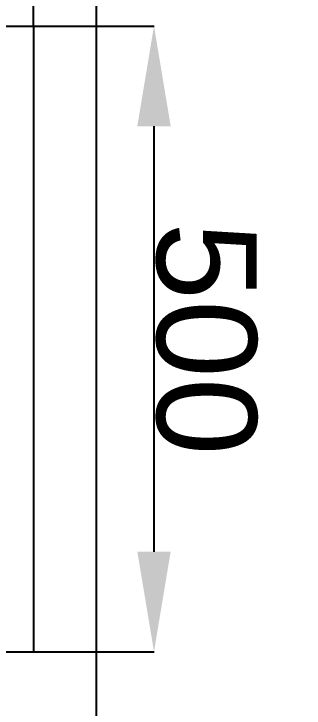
# Model space of a CAD drawing. Header units: millimetres. Extents: x -58335 to 291665, y -66693 to 213307.
# Drawn here: x 125588 to 125820, y 12410 to 12965 of the extents above; entities that cross this region are included whole.
import ezdxf

# ---------------------------------------------------------------- set-up
doc = ezdxf.new("R2010")
doc.units = ezdxf.units.MM
doc.header["$LTSCALE"] = 1000
for name, color, linetype in [('X-SITE$0$-MY-녹지', 254, 'Continuous'), ('X-SITE$0$A-ROAD', 6, 'Continuous'), ('X-SITE$0$A-전기충전기', 1, 'Continuous')]:
    doc.layers.add(name, color=color, linetype=linetype)
doc.layers.add('X-SITE$0$NOPLOT', color=193, linetype='Continuous', plot=False)
doc.styles.add('X-SITE$0$Standard', font='arial.ttf')
doc.dimstyles.new('X-SITE$0$JA-1F', dxfattribs={"dimtxt": 80, "dimasz": 80, "dimexe": 0.18, "dimexo": 0.0625, "dimgap": 0.8, "dimtad": 1, "dimdec": 0, "dimzin": 0, "dimdsep": 46, "dimtxsty": 'X-SITE$0$Standard', "dimcen": 0.09, "dimclrd": 3, "dimclre": 3, "dimclrt": 2, "dimadec": 0, "dimazin": 0, "dimtfac": 1, "dimtdec": 0, "dimtofl": 0, "dimtmove": 0, "dimatfit": 3, "dimfxl": 1, "dimtolj": 1, "dimtzin": 0, "dimarcsym": 0})
pattern_1 = [(0, (-29382.5, 14650.24), (317.5, 317.5), [158.75, -476.25]), (90, (-29303.13, 14570.87), (-317.5, 317.5), [158.75, -476.25])]

# ---------------------------------------------------------------- blocks, each defined once
blk = doc.blocks.new('X-SITE$0$240910_L-1F')
at = {"layer": 'X-SITE$0$-MY-녹지'}
h = blk.add_hatch(dxfattribs=at)
h.set_pattern_fill('CROSS', color=256, scale=50, style=2)
h.set_pattern_definition(pattern_1)
edge = h.paths.add_edge_path()
edge.add_line((18171.07, 114605.26), (18171.07, 166105.26))
edge.add_line((18171.07, 166105.26), (47421.07, 166105.26))
edge.add_line((47421.07, 166105.26), (47421.07, 168105.27))
edge.add_line((47421.07, 168105.27), (46571.07, 168105.27))
edge.add_line((46571.07, 168105.27), (46571.07, 168905.27))
edge.add_line((46571.07, 168905.27), (47283.52, 168905.27))
edge.add_arc((45571.07, 168205.25), 1850, 22.23376, 32.72059)
edge.add_line((47127.5, 169205.26), (6313.71, 169205.26))
edge.add_line((6313.71, 169205.26), (1000, 163891.56))
edge.add_line((1000, 163891.56), (1000, -787.87))
edge.add_line((1000, -787.87), (6313.71, -6101.58))
edge.add_line((6313.71, -6101.58), (95101.4, -6101.59))
edge.add_line((95101.4, -6101.59), (95315.62, -5951.59))
edge.add_line((95315.62, -5951.59), (98071.07, -5951.59))
edge.add_line((98071.07, -5951.59), (98071.07, -5401.59))
edge.add_line((98071.07, -5401.59), (96971.05, -5401.59))
edge.add_line((96971.05, -5401.59), (96971.05, -4401.59))
edge.add_line((96971.05, -4401.59), (98071.07, -4401.59))
edge.add_line((98071.07, -4401.59), (98071.07, 31055.26))
edge.add_arc((96271.07, 31055.26), 1800, 360, 450)
edge.add_line((96271.07, 32855.26), (91071.07, 32855.26))
edge.add_arc((91071.07, 31055.26), 1800, 90, 180)
edge.add_line((89271.07, 31055.26), (89271.07, 30055.26))
edge.add_line((89271.07, 30055.26), (96471.07, 30055.26))
edge.add_line((96471.07, 30055.26), (96471.07, -3544.74))
edge.add_line((96471.07, -3544.74), (8071.07, -3544.74))
edge.add_line((8071.07, -3544.74), (8071.07, -794.74))
edge.add_line((8071.07, -794.74), (2871.07, -794.74))
edge.add_line((2871.07, -794.74), (2871.07, 103855.26))
edge.add_line((2871.07, 103855.26), (49071.07, 103855.26))
edge.add_arc((49071.07, 105655.26), 1800, 270, 360)
edge.add_line((50871.07, 105655.26), (50871.07, 114605.26))
edge.add_line((50871.07, 114605.26), (18171.07, 114605.26))
h = blk.add_hatch(dxfattribs=at)
h.set_pattern_fill('CROSS', color=256, scale=50, style=2)
h.set_pattern_definition(pattern_1)
edge = h.paths.add_edge_path()
edge.add_line((18171.07, 114605.26), (18171.07, 166105.26))
edge.add_line((18171.07, 166105.26), (47421.07, 166105.26))
edge.add_line((47421.07, 166105.26), (47421.07, 168105.27))
edge.add_line((47421.07, 168105.27), (46571.07, 168105.27))
edge.add_line((46571.07, 168105.27), (46571.07, 168905.27))
edge.add_line((46571.07, 168905.27), (47283.52, 168905.27))
edge.add_arc((45571.07, 168205.25), 1850, 22.23376, 32.72059)
edge.add_line((47127.5, 169205.26), (6313.71, 169205.26))
edge.add_line((6313.71, 169205.26), (1000, 163891.56))
edge.add_line((1000, 163891.56), (1000, -787.87))
edge.add_line((1000, -787.87), (6313.71, -6101.58))
edge.add_line((6313.71, -6101.58), (95101.4, -6101.59))
edge.add_line((95101.4, -6101.59), (95315.62, -5951.59))
edge.add_line((95315.62, -5951.59), (98071.07, -5951.59))
edge.add_line((98071.07, -5951.59), (98071.07, -5401.59))
edge.add_line((98071.07, -5401.59), (96971.05, -5401.59))
edge.add_line((96971.05, -5401.59), (96971.05, -4401.59))
edge.add_line((96971.05, -4401.59), (98071.07, -4401.59))
edge.add_line((98071.07, -4401.59), (98071.07, 31055.26))
edge.add_arc((96271.07, 31055.26), 1800, 360, 450)
edge.add_line((96271.07, 32855.26), (91071.07, 32855.26))
edge.add_arc((91071.07, 31055.26), 1800, 90, 180)
edge.add_line((89271.07, 31055.26), (89271.07, 30055.26))
edge.add_line((89271.07, 30055.26), (96471.07, 30055.26))
edge.add_line((96471.07, 30055.26), (96471.07, -3544.74))
edge.add_line((96471.07, -3544.74), (8071.07, -3544.74))
edge.add_line((8071.07, -3544.74), (8071.07, -794.74))
edge.add_line((8071.07, -794.74), (2871.07, -794.74))
edge.add_line((2871.07, -794.74), (2871.07, 103855.26))
edge.add_line((2871.07, 103855.26), (49071.07, 103855.26))
edge.add_arc((49071.07, 105655.26), 1800, 270, 360)
edge.add_line((50871.07, 105655.26), (50871.07, 114605.26))
edge.add_line((50871.07, 114605.26), (18171.07, 114605.26))
blk = doc.blocks.new('*D305')
at = {"layer": 'Defpoints', "color": 0, "transparency": 16777216}
for p in [(640430.76, -2905183.3), (640101.57, -2905533.3), (640430.76, -2905533.3)]:
    blk.add_point(p, dxfattribs=at)
at = {"layer": 'X-SITE$0$NOPLOT', "lineweight": -2, "transparency": 16777216}
for p, q in [((640430.7, -2905183.3), (640101.39, -2905183.3)), ((640101.57, -2905263.3), (640101.57, -2905453.3)), ((640430.7, -2905533.3), (640101.39, -2905533.3))]:
    blk.add_line(p, q, dxfattribs=at)
at = {"layer": 'X-SITE$0$NOPLOT', "transparency": 16777216}
for points in [[(640088.23, -2905263.3), (640114.9, -2905263.3), (640101.57, -2905183.3)], [(640088.23, -2905453.3), (640114.9, -2905453.3), (640101.57, -2905533.3)]]:
    blk.add_solid(points, dxfattribs=at)
at = {"layer": 'X-SITE$0$NOPLOT', "transparency": 16777216, "insert": (640059.89, -2905358.3), "char_height": 80, "attachment_point": 5, "rotation": 90, "style": 'X-SITE$0$Standard'}
blk.add_mtext('\\A1;350', dxfattribs=at)
blk = doc.blocks.new('*D306')
at = {"layer": 'Defpoints', "color": 0, "transparency": 16777216}
for p in [(640430.76, -2905087.01), (640430.76, -2905183.3), (640930.76, -2905183.3)]:
    blk.add_point(p, dxfattribs=at)
at = {"layer": 'X-SITE$0$NOPLOT', "lineweight": -2, "transparency": 16777216}
for p, q in [((640430.76, -2905183.24), (640430.76, -2905086.83)), ((640850.76, -2905087.01), (640510.76, -2905087.01)), ((640930.76, -2905183.24), (640930.76, -2905086.83))]:
    blk.add_line(p, q, dxfattribs=at)
at = {"layer": 'X-SITE$0$NOPLOT', "transparency": 16777216}
for points in [[(640510.76, -2905073.68), (640510.76, -2905100.35), (640430.76, -2905087.01)], [(640850.76, -2905073.68), (640850.76, -2905100.35), (640930.76, -2905087.01)]]:
    blk.add_solid(points, dxfattribs=at)
at = {"layer": 'X-SITE$0$NOPLOT', "transparency": 16777216, "insert": (640680.76, -2905045.37), "char_height": 80, "attachment_point": 5, "style": 'X-SITE$0$Standard'}
blk.add_mtext('\\A1;500', dxfattribs=at)
blk = doc.blocks.new('X-SITE$0$완속 충전기')
at = {"layer": 'X-SITE$0$A-전기충전기'}
for p, q in [((640430.76, -2905183.3), (640930.76, -2905183.3)), ((640430.76, -2905533.3), (640430.76, -2905183.3)), ((640930.76, -2905533.3), (640930.76, -2905183.3))]:
    blk.add_line(p, q, dxfattribs=at)
at = {"layer": 'X-SITE$0$NOPLOT'}
dim = blk.add_linear_dim(base=(640430.76, -2905087.01), p1=(640930.76, -2905183.3), p2=(640430.76, -2905183.3), dimstyle='X-SITE$0$JA-1F', override={"dimclrd": 256, "dimclre": 256, "dimclrt": 256}, dxfattribs=at)
dim.commit()
dim.dimension.update_dxf_attribs({"geometry": '*D306', "text_midpoint": (640680.76, -2905045.37)})
dim = blk.add_linear_dim(base=(640101.57, -2905533.3), p1=(640430.76, -2905183.3), p2=(640430.76, -2905533.3), angle=90, dimstyle='X-SITE$0$JA-1F', override={"dimclrd": 256, "dimclre": 256, "dimclrt": 256}, dxfattribs=at)
dim.commit()
dim.dimension.update_dxf_attribs({"geometry": '*D305', "text_midpoint": (640059.89, -2905358.3)})

msp = doc.modelspace()

# ---------------------------------------------------------------- linework, layer by layer
at = {"layer": 'X-SITE$0$A-ROAD', "elevation": 0}
msp.add_lwpolyline([(121653.57, -26501.83, 0.414214), (127653.57, -20501.83), (127653.57, 16405.02, 0.414214), (125653.57, 18405.02), (120453.57, 18405.02, 0.414214), (118453.57, 16405.02), (118453.57, 15205.02), (125653.57, 15205.02), (125653.57, -17994.98), (37653.57, -17994.98), (37653.57, -15244.98), (32453.57, -15244.98), (32453.57, 89005.02), (78453.57, 89005.02, 0.414214), (80453.57, 91005.02), (80453.57, 154305.02, 0.414214), (74453.57, 160305.02)], format="xyb", dxfattribs=at)

# ---------------------------------------------------------------- block references
msp.add_blockref('X-SITE$0$240910_L-1F', (29382.5, -14650.24))
at = {"layer": 'X-SITE$0$A-전기충전기', "rotation": 270}
msp.add_blockref('X-SITE$0$완속 충전기', (3030786.88, 653385.78), dxfattribs=at)

doc.saveas('drawing.dxf')
